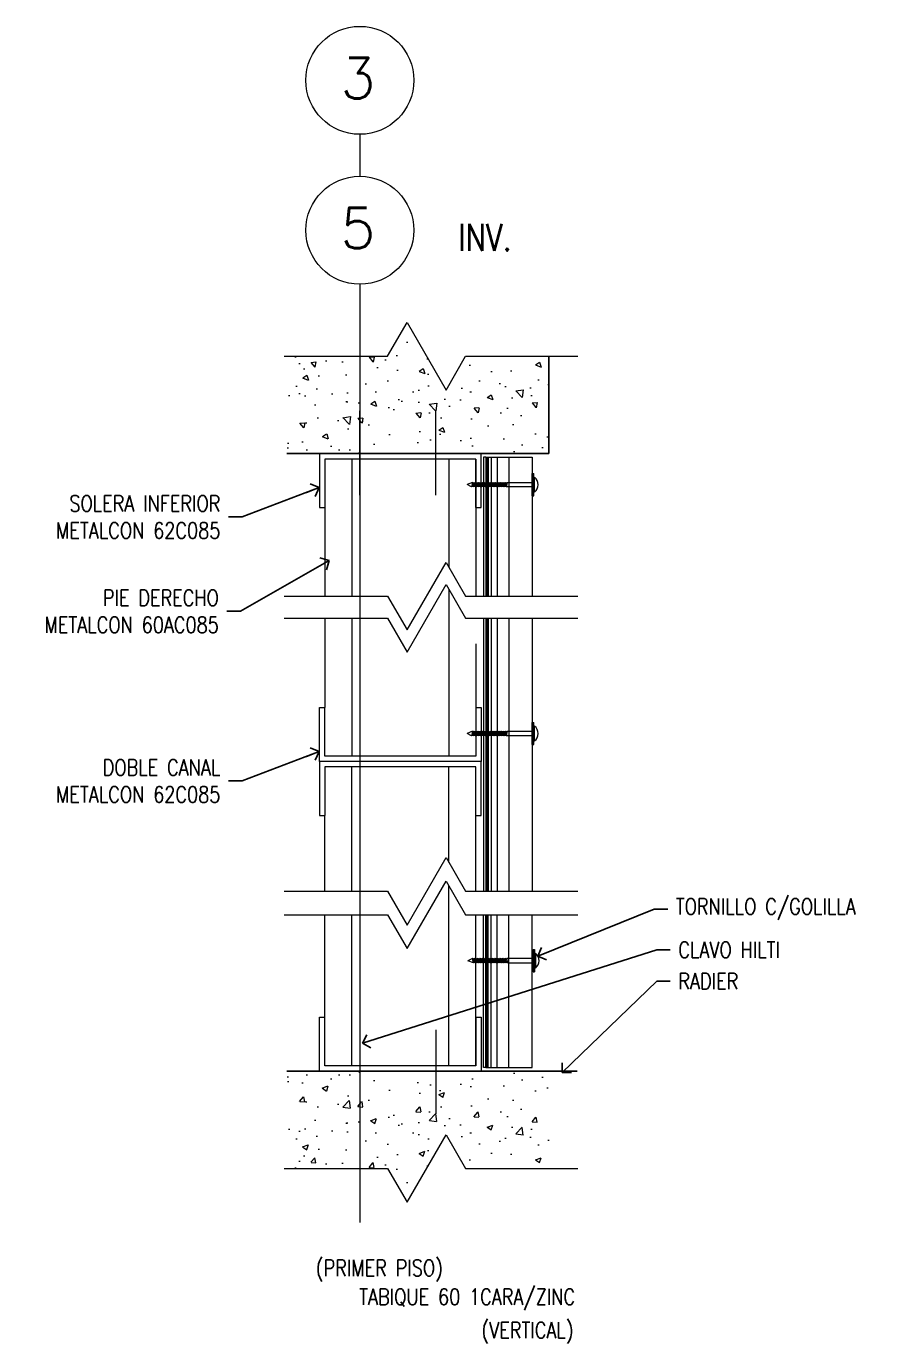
# Model space of a CAD drawing. Header units: metres. Extents: x -40 to 265, y 63 to 163.
# Drawn here: x -38.0641 to -37.7488, y 64.5975 to 65.0856 of the extents above; entities that cross this region are included whole.
import ezdxf

# ---------------------------------------------------------------- set-up
doc = ezdxf.new("R2010")
doc.units = ezdxf.units.M
doc.header["$LTSCALE"] = 5
doc.header["$MEASUREMENT"] = 0
doc.linetypes.add('CENTER', pattern=[2, 1.25, -0.25, 0.25, -0.25])
doc.layers.get('0').update_dxf_attribs({"color": 30})
for name, color, linetype, lineweight in [('A-ANNO-SYMB', 3, 'Continuous', 18), ('A-ANNO-TEXT', 3, 'Continuous', 18), ('A-DETL-MBND', 3, 'Continuous', 18), ('A-DETL-MCUT', 4, 'Continuous', 25), ('A-DETL-PATT', 8, 'Continuous', 18)]:
    doc.layers.add(name, color=color, linetype=linetype, lineweight=lineweight)
doc.styles.add('E-ROMANS', font='romans.shx', dxfattribs={"width": 0.8})
doc.dimstyles.new('E-0001_ARW_18', dxfattribs={"dimscale": 0.001, "dimtxt": 1.8, "dimasz": 1.8, "dimexe": 0.9, "dimexo": 0.6, "dimgap": 0.9, "dimtad": 0, "dimdec": 0, "dimlfac": 1000, "dimzin": 0, "dimdsep": 46, "dimtxsty": 'E-ROMANS', "dimblk": 'OPEN90', "dimcen": 0.9, "dimclrd": 256, "dimclre": 256, "dimclrt": 256, "dimadec": 0, "dimazin": 0, "dimtfac": 1, "dimtdec": 0, "dimtmove": 1, "dimatfit": 3, "dimldrblk": 'OPEN90', "dimfxl": 1, "dimtfill": 1, "dimtolj": 1, "dimtzin": 0, "dimarcsym": 0})

# ---------------------------------------------------------------- blocks, each defined once
blk = doc.blocks.new('_Open90')
at = {"color": 0, "linetype": 'ByBlock', "lineweight": -2}
for p, q in [((0, 0), (-1, 0)), ((-0.5, 0.5), (0, 0)), ((0, 0), (-0.5, -0.5))]:
    blk.add_line(p, q, dxfattribs=at)

msp = doc.modelspace()

# ---------------------------------------------------------------- hatches: boundary and pattern name
at = {"layer": 'A-DETL-PATT'}
h = msp.add_hatch(dxfattribs=at)
h.set_pattern_fill('AR-CONC', color=256, scale=0.003, style=0)
h.set_pattern_definition([(310, (0.6658728921306718, 130.6601043545222), (0.02151780547802261, 0.001882564049477853), [0.00225, -0.02475]), (4.999999999999998, (0.6658728921306718, 130.6601043545222), (-0.004162540008390001, -0.02256576401100036), [0.0018, -0.0198]), (259.5486, (0.6676660425306717, 130.6602612347222), (0.01735528145142065, -0.02068318626182861), [0.001912205699999997, -0.02103426335999995]), (313.8158, (0.6658728921306718, 130.6541043545222), (0.03201723145876934, 0.004965570429870543), [0.003375, -0.03712499999999999]), (263.3644, (0.6685409944806717, 130.6545181537322), (0.0280398811664611, -0.02922353612701325), [0.00286830864, -0.03155139]), (8.815800000000008, (0.6658728921306718, 130.6541043545222), (0.02803985835400882, -0.02922355802775974), [0.0027, -0.0297]), (339, (0.6688728921306718, 130.6556043545222), (0.01790721156355385, 0.01207856671996017), [0.002249999999999994, -0.02474999999999995]), (33.99999999999999, (0.6688728921306718, 130.6556043545222), (0.007299459957647452, -0.02175450135140559), [0.0018, -0.0198]), (288.5486, (0.6703651591206718, 130.6566109027023), (0.0252066788574447, -0.009675914901298573), [0.0019122057, -0.02103426336]), (322.5, (0.6658728921306718, 130.6601043545222), (0.0003647956595187201, -0.009986815614939346), [0, -0.01956, 0, -0.0201, 0, -0.019875]), (352.5, (0.6658728921306718, 130.6601043545222), (0.007892086123264459, -0.01183235135647081), [0, -0.01146, 0, -0.01911, 0, -0.007575]), (32.50000000000003, (0.6591828921306718, 130.6601043545222), (0.01601467308517227, 0.000676646152031394), [0, -0.0075, 0, -0.0234, 0, -0.03105]), (42.50000000000002, (0.6561828921306718, 130.6601043545222), (0.01749558508027159, -0.003003149469969529), [0, -0.009749999999999998, 0, -0.01554, 0, -0.02205])])
h.paths.add_polyline_path([(-37.87056994647764, 64.96331419861166), (-37.87056994647764, 64.92725417148945), (-37.88231941914474, 64.92725417148945, 0.0008222032097628449), (-37.88239467150171, 64.92731624508205), (-37.88244570300051, 64.92725417148945), (-37.96762023785878, 64.92725417148944), (-37.96762023785878, 64.96331419861166), (-37.93027314576223, 64.96331419861166), (-37.92305626739774, 64.9758141986148), (-37.90862251067058, 64.95081419861167), (-37.90140563230791, 64.9633141986116)])
h = msp.add_hatch(dxfattribs=at)
h.set_pattern_fill('AR-CONC', color=256, scale=0.003, style=0)
h.set_pattern_definition([(49.99999999999999, (0.6658728921306718, -1.0344013252286), (0.02151780547802261, -0.001882564049477853), [0.00225, -0.02475]), (355, (0.6658728921306718, -1.0344013252286), (-0.004162540008390001, 0.02256576401100036), [0.0018, -0.0198]), (100.4514, (0.6676660425306717, -1.0345582054286), (0.01735528145142065, 0.02068318626182861), [0.001912205699999998, -0.02103426335999997]), (46.18420000000002, (0.6658728921306718, -1.0284013252286), (0.03201723145876934, -0.004965570429870543), [0.003375, -0.03712499999999999]), (96.63559999999998, (0.6685409944806717, -1.0288151244386), (0.0280398811664611, 0.02922353612701325), [0.002868308639999996, -0.03155138999999993]), (351.1842, (0.6658728921306718, -1.0284013252286), (0.02803985835400882, 0.02922355802775974), [0.0027, -0.0297]), (21, (0.6688728921306718, -1.0299013252286), (0.01790721156355385, -0.01207856671996017), [0.00225, -0.02475]), (326.0000000000001, (0.6688728921306718, -1.0299013252286), (0.007299459957647452, 0.02175450135140559), [0.0018, -0.0198]), (71.4514, (0.6703651591206718, -1.0309078734086), (0.0252066788574447, 0.009675914901298573), [0.0019122057, -0.02103426336]), (37.50000000000001, (0.6658728921306718, -1.0344013252286), (0.0003647956595187201, 0.009986815614939346), [0, -0.01956, 0, -0.0201, 0, -0.019875]), (7.499999999999999, (0.6658728921306718, -1.0344013252286), (0.007892086123264459, 0.01183235135647081), [0, -0.01146, 0, -0.01911, 0, -0.007575]), (327.5, (0.6591828921306718, -1.0344013252286), (0.01601467308517227, -0.000676646152031394), [0, -0.0075, 0, -0.0234, 0, -0.03105]), (317.5, (0.6561828921306718, -1.0344013252286), (0.01749558508027159, 0.003003149469969529), [0, -0.00975, 0, -0.01554, 0, -0.02205])])
h.paths.add_polyline_path([(-37.87056994647764, 64.66238883068202), (-37.87056994647764, 64.69844885780422), (-37.88231941914474, 64.69844885780422, -0.0008222032097628449), (-37.88239467150171, 64.69838678421162), (-37.88244570300051, 64.69844885780422), (-37.96762023785878, 64.69844885780424), (-37.96762023785878, 64.66238883068202), (-37.93027314576223, 64.66238883068202), (-37.92305626739774, 64.64988883067888), (-37.90862251067058, 64.67488883068201), (-37.90140563230791, 64.66238883068208)])

# ---------------------------------------------------------------- linework, layer by layer
at = {"layer": 'A-ANNO-SYMB', "linetype": 'CENTER'}
for p, q in [((-37.9405699464774, 65.04555369992326), (-37.94056994647748, 65.03000632561792)), ((-37.94056994647764, 64.99000632561793), (-37.94056994647921, 64.64245428907337))]:
    msp.add_line(p, q, dxfattribs=at)
at = {"layer": 'A-ANNO-SYMB'}
for p, q in [((-37.92305626739592, 64.86195719387929), (-37.90862251067058, 64.88695719387927)), ((-37.90862251067058, 64.88695719387927), (-37.90140563230791, 64.87445719387934)), ((-37.92305626739592, 64.85373575408656), (-37.90862251067058, 64.87873575408653)), ((-37.90862251067058, 64.87873575408653), (-37.90140563230791, 64.8662357540866)), ((-37.96860532377514, 64.87445719387928), (-37.93027314576223, 64.87445719387928)), ((-37.93027314576223, 64.87445719387928), (-37.92305626739956, 64.86195719387929)), ((-37.90140563230791, 64.87445719387934), (-37.85988330544231, 64.87445719387928)), ((-37.96860532377514, 64.86623575408655), (-37.93027314576223, 64.86623575408655)), ((-37.93027314576223, 64.86623575408655), (-37.92305626739956, 64.85373575408656)), ((-37.90140563230791, 64.8662357540866), (-37.85988330544231, 64.86623575408655)), ((-37.92305626739592, 64.75261028941743), (-37.90862251067058, 64.77761028941741)), ((-37.90862251067058, 64.77761028941741), (-37.90140563230791, 64.76511028941748)), ((-37.92305626739592, 64.74389351667052), (-37.90862251067058, 64.7688935166705)), ((-37.90862251067058, 64.7688935166705), (-37.90140563230791, 64.75639351667057)), ((-37.96860532377514, 64.76511028941742), (-37.93027314576223, 64.76511028941742)), ((-37.93027314576223, 64.76511028941742), (-37.92305626739956, 64.75261028941743)), ((-37.90140563230791, 64.76511028941748), (-37.85988330544231, 64.76511028941742)), ((-37.96860532377514, 64.75639351667051), (-37.93027314576223, 64.75639351667051)), ((-37.93027314576223, 64.75639351667051), (-37.92305626739956, 64.74389351667052)), ((-37.90140563230791, 64.75639351667057), (-37.85988330544231, 64.75639351667051)), ((-37.87637171069311, 64.74350648454201), (-37.87582239507135, 64.74350648454201)), ((-37.92305626739592, 64.64988883068203), (-37.90862251067058, 64.67488883068201)), ((-37.90862251067058, 64.67488883068201), (-37.90140563230791, 64.66238883068208)), ((-37.96860532377514, 64.66238883068202), (-37.93027314576223, 64.66238883068202)), ((-37.93027314576223, 64.66238883068202), (-37.92305626739956, 64.64988883068203)), ((-37.90140563230791, 64.66238883068208), (-37.85988330544231, 64.66238883068202))]:
    msp.add_line(p, q, dxfattribs=at)
for centre in [(-37.94056994647764, 65.06555369992326), (-37.94056994647764, 65.01000632561792)]:
    msp.add_circle(centre, 0.02, dxfattribs=at)
at = {"layer": 'A-DETL-MBND'}
for p, q in [((-37.93027314576223, 64.96331419861166), (-37.92305626739956, 64.97581419861164)), ((-37.92305626739592, 64.97581419861164), (-37.90862251067058, 64.95081419861167)), ((-37.96860532377514, 64.96331419861166), (-37.93027314576223, 64.96331419861166)), ((-37.90862251067058, 64.95081419861167), (-37.90140563230791, 64.9633141986116)), ((-37.90140563230791, 64.9633141986116), (-37.85988330544231, 64.96331419861166)), ((-37.89556994647764, 64.92725417148945), (-37.95556994647767, 64.92725417148945)), ((-37.95556994647767, 64.92725417148945), (-37.95556994647764, 64.90725417148944)), ((-37.95356994647766, 64.92525417148944), (-37.95356994647766, 64.8744571938793)), ((-37.89756994647765, 64.92525417148944), (-37.95356994647766, 64.92525417148944)), ((-37.95356994647766, 64.92525417148944), (-37.95356994647763, 64.90725417148944)), ((-37.94356994647766, 64.92525417148944), (-37.94356994647767, 64.8744571938793)), ((-37.90756994647764, 64.92525417148944), (-37.90756994647764, 64.88513409921833)), ((-37.89756994647765, 64.92525417148944), (-37.89756994647766, 64.87445719387924)), ((-37.89756994647767, 64.90725417148944), (-37.89756994647765, 64.92525417148944)), ((-37.89556994647766, 64.90725417148944), (-37.89556994647764, 64.92725417148945)), ((-37.89471621000919, 64.92593569685708), (-37.89471621000919, 64.87445719387925)), ((-37.89391621000919, 64.92593569685707), (-37.89471621000919, 64.92593569685708)), ((-37.89391621000919, 64.92593569685708), (-37.89391621000921, 64.87445719387925)), ((-37.89391621000919, 64.92593569685707), (-37.87671621000919, 64.92593569685708)), ((-37.89353972859917, 64.92593569685708), (-37.89353972859917, 64.87445719387924)), ((-37.8929970325449, 64.92593569685708), (-37.8929970325449, 64.87445719387925)), ((-37.89191164043638, 64.92593569685708), (-37.89191164043638, 64.87445719387925)), ((-37.88974086935092, 64.92593569685708), (-37.88974086935092, 64.87445719387925)), ((-37.88539931404841, 64.92593569685708), (-37.88539931404841, 64.87445719387927)), ((-37.87671621000919, 64.92593569685708), (-37.87671621000919, 64.87445719387927)), ((-37.87669188059479, 64.91987016919147), (-37.87614256497303, 64.91987016919147)), ((-37.87669188059479, 64.91492632859664), (-37.88641433899476, 64.91492632859664)), ((-37.88602911723148, 64.91657427546161), (-37.87669188059479, 64.9165742754616)), ((-37.87614256497303, 64.9165742754616), (-37.87586790716315, 64.9165742754616)), ((-37.87614256497303, 64.91492632859664), (-37.87586790716315, 64.91492632859664)), ((-37.87669188059479, 64.91163043486677), (-37.87614256497303, 64.91163043486677)), ((-37.95556994647764, 64.90725417148944), (-37.95356994647763, 64.90725417148944)), ((-37.89756994647767, 64.90725417148944), (-37.89556994647766, 64.90725417148944)), ((-37.90756994647766, 64.87691265942561), (-37.90756994647764, 64.81515647871636)), ((-37.95356994647763, 64.86623575408655), (-37.95356994647763, 64.83315647871636)), ((-37.94356994647765, 64.86623575408655), (-37.94356994647767, 64.81515647871636)), ((-37.89471621000919, 64.86623575408657), (-37.8947162100092, 64.76511028941746)), ((-37.89391621000919, 64.86623575408657), (-37.89391621000922, 64.76511028941746)), ((-37.89353972859917, 64.86623575408659), (-37.89353972859917, 64.76511028941746)), ((-37.8929970325449, 64.86623575408657), (-37.8929970325449, 64.76511028941746)), ((-37.89191164043638, 64.86623575408657), (-37.89191164043638, 64.76511028941746)), ((-37.88974086935092, 64.86623575408657), (-37.88974086935093, 64.76511028941746)), ((-37.88539931404842, 64.86623575408657), (-37.8853993140484, 64.76511028941746)), ((-37.87671621000919, 64.86623575408657), (-37.87671621000919, 64.76511028941745)), ((-37.89756994647767, 64.85676712073077), (-37.89756994647768, 64.83315647871636)), ((-37.95556994647764, 64.83315647871636), (-37.95356994647763, 64.83315647871636)), ((-37.95556994647767, 64.81315647871635), (-37.95556994647764, 64.83315647871636)), ((-37.95356994647766, 64.81515647871636), (-37.95356994647763, 64.83315647871636)), ((-37.89756994647767, 64.83315647871636), (-37.89556994647766, 64.83315647871636)), ((-37.89756994647767, 64.83315647871636), (-37.89756994647765, 64.81515647871636)), ((-37.89556994647766, 64.83315647871636), (-37.89556994647764, 64.81315647871635)), ((-37.87669188059479, 64.82766798259709), (-37.87614256497303, 64.82766798259709)), ((-37.87669188059479, 64.82272414200226), (-37.88641433899476, 64.82272414200226)), ((-37.88602911723148, 64.82437208886724), (-37.87669188059479, 64.82437208886722)), ((-37.87614256497303, 64.82437208886722), (-37.87586790716315, 64.82437208886722)), ((-37.87614256497303, 64.82272414200226), (-37.87586790716315, 64.82272414200226)), ((-37.87669188059479, 64.81942824827239), (-37.87614256497303, 64.81942824827239)), ((-37.89556994647764, 64.81315647871635), (-37.95556994647767, 64.81315647871635)), ((-37.89556994647764, 64.81315647871635), (-37.95556994647767, 64.81315647871635)), ((-37.95556994647767, 64.81315647871635), (-37.95556994647764, 64.79315647871634)), ((-37.89756994647765, 64.81515647871636), (-37.95356994647766, 64.81515647871636)), ((-37.89556994647766, 64.79315647871634), (-37.89556994647764, 64.81315647871635)), ((-37.89756994647765, 64.81115647871634), (-37.95356994647766, 64.81115647871634)), ((-37.95356994647766, 64.81115647871634), (-37.95356994647763, 64.79315647871634)), ((-37.94356994647765, 64.76511028941742), (-37.94356994647767, 64.81115647871634)), ((-37.90756994647765, 64.77578719475648), (-37.90756994647764, 64.81115647871634)), ((-37.89756994647767, 64.79315647871634), (-37.89756994647765, 64.81115647871634)), ((-37.95556994647764, 64.79315647871634), (-37.95356994647763, 64.79315647871634)), ((-37.95356994647763, 64.76511028941742), (-37.95356994647763, 64.79315647871634)), ((-37.89756994647768, 64.76511028941748), (-37.89756994647768, 64.79315647871634)), ((-37.89756994647767, 64.79315647871634), (-37.89556994647766, 64.79315647871634)), ((-37.90756994647764, 64.70044885780423), (-37.90756994647764, 64.76707042200955)), ((-37.95356994647766, 64.70044885780423), (-37.95356994647766, 64.75639351667051)), ((-37.94356994647766, 64.70044885780423), (-37.94356994647767, 64.75639351667051)), ((-37.89756994647765, 64.70044885780423), (-37.89756994647766, 64.75639351667057)), ((-37.89471621000919, 64.6997673324366), (-37.89471621000919, 64.75639351667056)), ((-37.89391621000919, 64.6997673324366), (-37.89391621000921, 64.75639351667056)), ((-37.89353972859917, 64.6997673324366), (-37.89353972859917, 64.75639351667057)), ((-37.8929970325449, 64.6997673324366), (-37.8929970325449, 64.75639351667056)), ((-37.89191164043638, 64.6997673324366), (-37.89191164043638, 64.75639351667056)), ((-37.88974086935092, 64.6997673324366), (-37.88974086935092, 64.75639351667056)), ((-37.88539931404841, 64.6997673324366), (-37.88539931404841, 64.75639351667054)), ((-37.87671621000919, 64.6997673324366), (-37.87671621000919, 64.75639351667054)), ((-37.87637171069311, 64.74021059081214), (-37.88609416909308, 64.74021059081214)), ((-37.87582239507135, 64.74021059081214), (-37.87554773726148, 64.74021059081214)), ((-37.8857089473298, 64.73856264394716), (-37.87637171069311, 64.73856264394718)), ((-37.87637171069311, 64.7352667502173), (-37.87582239507135, 64.7352667502173)), ((-37.87582239507135, 64.73856264394718), (-37.87554773726148, 64.73856264394718)), ((-37.95556994647764, 64.71844885780423), (-37.95356994647763, 64.71844885780423)), ((-37.95556994647767, 64.69844885780422), (-37.95556994647764, 64.71844885780423)), ((-37.95356994647766, 64.70044885780423), (-37.95356994647763, 64.71844885780423)), ((-37.89756994647767, 64.71844885780423), (-37.89556994647766, 64.71844885780423)), ((-37.89756994647767, 64.71844885780423), (-37.89756994647765, 64.70044885780423)), ((-37.89556994647766, 64.71844885780423), (-37.89556994647764, 64.69844885780422)), ((-37.89756994647765, 64.70044885780423), (-37.95356994647766, 64.70044885780423)), ((-37.89556994647764, 64.69844885780422), (-37.95556994647767, 64.69844885780422)), ((-37.89391621000919, 64.69976733243661), (-37.89471621000919, 64.6997673324366)), ((-37.89391621000919, 64.69976733243661), (-37.87671621000919, 64.6997673324366))]:
    msp.add_line(p, q, dxfattribs=at)
at = {"layer": 'A-DETL-MBND', "linetype": 'CENTER'}
for p, q in [((-37.94060911432086, 64.91191519714806), (-37.94060911432086, 64.94306568767081)), ((-37.91246808454886, 64.91191519714806), (-37.91246808454886, 64.94306568767081)), ((-37.94060911432086, 64.71378783214561), (-37.94060911432086, 64.68263734162286)), ((-37.91246808454886, 64.71378783214561), (-37.91246808454886, 64.68263734162286))]:
    msp.add_line(p, q, dxfattribs=at)
at = {"layer": 'A-DETL-MBND'}
for points in [[(-37.87669188059479, 64.91163043486677), (-37.87669188059479, 64.91987016919146)], [(-37.87614256497304, 64.91163043486677), (-37.87614256497304, 64.91987016919146)], [(-37.89881105253891, 64.91657427546366), (-37.90086790716315, 64.9157561257031)], [(-37.89919627430219, 64.91492632859868), (-37.90086790716315, 64.9157561257031)], [(-37.89881105253891, 64.91657427546366), (-37.89919627430219, 64.91492632859868)], [(-37.89869530135922, 64.91535275956417), (-37.89919627430219, 64.91492632859868)], [(-37.89881105253891, 64.91657427546366), (-37.89850672074692, 64.91615949185112)], [(-37.89850672074692, 64.91615949185112), (-37.89869530135922, 64.91535275956417)], [(-37.89808663776795, 64.91535275956417), (-37.89858761071093, 64.91492632859868), (-37.89869530135922, 64.91535275956417)], [(-37.89820238895492, 64.91657427546366), (-37.89858761071093, 64.91492632859868)], [(-37.89820238895492, 64.91657427546366), (-37.89850672074692, 64.91615949185112)], [(-37.89820238895492, 64.91657427546366), (-37.89789805715565, 64.91615949185112)], [(-37.89789805715565, 64.91615949185112), (-37.89808663776795, 64.91535275956417)], [(-37.89747797418396, 64.91535275956417), (-37.89797894712694, 64.91492632859868), (-37.89808663776795, 64.91535275956417)], [(-37.89759372536366, 64.91657427546366), (-37.89797894712694, 64.91492632859868)], [(-37.89759372536366, 64.91657427546366), (-37.89789805715565, 64.91615949185112)], [(-37.89759372536366, 64.91657427546366), (-37.89728939357166, 64.91615949185112)], [(-37.89728939357166, 64.91615949185112), (-37.89747797418396, 64.91535275956417)], [(-37.89686931059997, 64.91535275956417), (-37.89737028354295, 64.91492632859868), (-37.89747797418396, 64.91535275956417)], [(-37.89698506177967, 64.91657427546366), (-37.89737028354295, 64.91492632859868)], [(-37.89698506177967, 64.91657427546366), (-37.89728939357166, 64.91615949185112)], [(-37.89698506177967, 64.91657427546366), (-37.89668072998767, 64.91615949185112)], [(-37.89668072998767, 64.91615949184907), (-37.89686931059997, 64.91535275956213)], [(-37.89626064701599, 64.91535275956213), (-37.89676161995168, 64.91492632859664), (-37.89686931059997, 64.91535275956213)], [(-37.89637639819568, 64.91657427546161), (-37.89676161995168, 64.91492632859664)], [(-37.89637639819568, 64.91657427546161), (-37.89668072998767, 64.91615949184907)], [(-37.89637639819568, 64.91657427546161), (-37.89607206640368, 64.91615949184907)], [(-37.89607206640368, 64.91615949184907), (-37.89626064701599, 64.91535275956213)], [(-37.89565198342472, 64.91535275956213), (-37.89615295636769, 64.91492632859664), (-37.89626064701599, 64.91535275956213)], [(-37.89576773461169, 64.91657427546161), (-37.89615295636769, 64.91492632859664)], [(-37.89576773461169, 64.91657427546161), (-37.89607206640368, 64.91615949184907)], [(-37.89576773461169, 64.91657427546161), (-37.89546340281969, 64.91615949184907)], [(-37.89546340281969, 64.91615949184907), (-37.89565198342472, 64.91535275956213)], [(-37.89504331984073, 64.91535275956213), (-37.89554429277643, 64.91492632859664), (-37.89565198342472, 64.91535275956213)], [(-37.89515907102042, 64.91657427546161), (-37.89554429277643, 64.91492632859664)], [(-37.89487440926325, 64.91618630077429), (-37.89515907102042, 64.91657427546161), (-37.89554429277643, 64.91492632859664)], [(-37.89515907102042, 64.91657427546161), (-37.89546340281969, 64.91615949184907)], [(-37.89515907102042, 64.91657427546161), (-37.89546340281969, 64.91615949184907)], [(-37.89515907102042, 64.91657427546161), (-37.89485473922843, 64.91615949184907)], [(-37.89485473922843, 64.91615949184907), (-37.89504331984073, 64.91535275956213)], [(-37.89487440926325, 64.91607534506275), (-37.89504331984073, 64.91535275956213)], [(-37.89487440926325, 64.91497843934613), (-37.89493562919244, 64.91492632859664), (-37.89504331984073, 64.91535275956213)], [(-37.89443465625674, 64.91535275956213), (-37.89493562919244, 64.91492632859664), (-37.89504331984073, 64.91535275956213)], [(-37.89455040743643, 64.91657427546161), (-37.89493562919244, 64.91492632859664)], [(-37.89493562919244, 64.91492632859664), (-37.89487440926325, 64.91518822240724)], [(-37.89455040743643, 64.91657427546161), (-37.89485473922843, 64.91615949184907)], [(-37.89455040743643, 64.91657427546161), (-37.89424607564444, 64.91615949184907)], [(-37.89424607564444, 64.91615949184907), (-37.89443465625674, 64.91535275956213)], [(-37.89382599267275, 64.91535275956213), (-37.89432696560845, 64.91492632859664), (-37.89443465625674, 64.91535275956213)], [(-37.89394174385244, 64.91657427546161), (-37.89432696560845, 64.91492632859664)], [(-37.89394174385244, 64.91657427546161), (-37.89424607564444, 64.91615949184907)], [(-37.89394174385244, 64.91657427546161), (-37.89363741206045, 64.91615949184907)], [(-37.89363741206045, 64.91615949184907), (-37.89382599267275, 64.91535275956213)], [(-37.89321732908149, 64.91535275956213), (-37.89371830202446, 64.91492632859664), (-37.89382599267275, 64.91535275956213)], [(-37.8931096384332, 64.91492632859664), (-37.89272441667719, 64.91657427546161), (-37.89302874846918, 64.91615949184907), (-37.89333308026846, 64.91657427546161), (-37.89371830202446, 64.91492632859664)], [(-37.89333308026846, 64.91657427546161), (-37.89363741206045, 64.91615949184907)], [(-37.89302874846918, 64.91615949184907), (-37.89321732908149, 64.91535275956213)], [(-37.8926086654975, 64.91535275956213), (-37.8931096384332, 64.91492632859664), (-37.89321732908149, 64.91535275956213)], [(-37.89272441667719, 64.91657427546161), (-37.8924200848852, 64.91615949184907)], [(-37.8924200848852, 64.91615949184907), (-37.8926086654975, 64.91535275956213)], [(-37.89200000191351, 64.91535275956213), (-37.89250097484921, 64.91492632859664), (-37.8926086654975, 64.91535275956213)], [(-37.8921157530932, 64.91657427546161), (-37.89250097484921, 64.91492632859664)], [(-37.8921157530932, 64.91657427546161), (-37.8924200848852, 64.91615949184907)], [(-37.8921157530932, 64.91657427546161), (-37.89181142130121, 64.91615949184907)], [(-37.89181142130121, 64.91615949184907), (-37.89200000191351, 64.91535275956213)], [(-37.89139133832952, 64.91535275956213), (-37.89189231126522, 64.91492632859664), (-37.89200000191351, 64.91535275956213)], [(-37.89150708950921, 64.91657427546161), (-37.89189231126522, 64.91492632859664)], [(-37.89150708950921, 64.91657427546161), (-37.89181142130121, 64.91615949184907)], [(-37.89150708950921, 64.91657427546161), (-37.89120275771722, 64.91615949184907)], [(-37.89120275771722, 64.91615949184907), (-37.89139133832952, 64.91535275956213)], [(-37.89078267473825, 64.91535275956213), (-37.89128364768123, 64.91492632859664), (-37.89139133832952, 64.91535275956213)], [(-37.89089842592522, 64.91657427546161), (-37.89128364768123, 64.91492632859664)], [(-37.89089842592522, 64.91657427546161), (-37.89120275771722, 64.91615949184907)], [(-37.89089842592522, 64.91657427546161), (-37.89059409413323, 64.91615949184907)], [(-37.89059409413323, 64.91615949184907), (-37.89078267473825, 64.91535275956213)], [(-37.89017401115427, 64.91535275956213), (-37.89067498408996, 64.91492632859664), (-37.89078267473825, 64.91535275956213)], [(-37.89028976233396, 64.91657427546161), (-37.89067498408996, 64.91492632859664)], [(-37.89028976233396, 64.91657427546161), (-37.89059409413323, 64.91615949184907)], [(-37.89028976233396, 64.91657427546161), (-37.88998543054196, 64.91615949184907)], [(-37.88998543054196, 64.91615949184907), (-37.89017401115427, 64.91535275956213)], [(-37.88956534757028, 64.91535275956213), (-37.89006632050597, 64.91492632859664), (-37.89017401115427, 64.91535275956213)], [(-37.88968109874997, 64.91657427546161), (-37.89006632050597, 64.91492632859664)], [(-37.88968109874997, 64.91657427546161), (-37.88998543054196, 64.91615949184907)], [(-37.88968109874997, 64.91657427546161), (-37.88937676695797, 64.91615949184907)], [(-37.88937676695797, 64.91615949184907), (-37.88956534757028, 64.91535275956213)], [(-37.88895668398629, 64.91535275956213), (-37.88945765692198, 64.91492632859664), (-37.88956534757028, 64.91535275956213)], [(-37.88907243516598, 64.91657427546161), (-37.88945765692198, 64.91492632859664)], [(-37.88907243516598, 64.91657427546161), (-37.88937676695797, 64.91615949184907)], [(-37.88907243516598, 64.91657427546161), (-37.88876810337398, 64.91615949184907)], [(-37.88876810337398, 64.91615949184907), (-37.88895668398629, 64.91535275956213)], [(-37.88834802039502, 64.91535275956213), (-37.88884899333799, 64.91492632859664), (-37.88895668398629, 64.91535275956213)], [(-37.88846377158199, 64.91657427546161), (-37.88884899333799, 64.91492632859664)], [(-37.88846377158199, 64.91657427546161), (-37.88876810337398, 64.91615949184907)], [(-37.88846377158199, 64.91657427546161), (-37.88815943978272, 64.91615949184907)], [(-37.88815943978272, 64.91615949184907), (-37.88834802039502, 64.91535275956213)], [(-37.88773935681103, 64.91535275956213), (-37.88824032974673, 64.91492632859664), (-37.88834802039502, 64.91535275956213)], [(-37.88785510799072, 64.91657427546161), (-37.88824032974673, 64.91492632859664)], [(-37.88785510799072, 64.91657427546161), (-37.88815943978272, 64.91615949184907)], [(-37.88785510799072, 64.91657427546161), (-37.88755077619873, 64.91615949184907)], [(-37.88755077619873, 64.91615949184907), (-37.88773935681103, 64.91535275956213)], [(-37.88713069322704, 64.91535275956213), (-37.88763166616274, 64.91492632859664), (-37.88773935681103, 64.91535275956213)], [(-37.88724644440673, 64.91657427546161), (-37.88763166616274, 64.91492632859664)], [(-37.88724644440673, 64.91657427546161), (-37.88755077619873, 64.91615949184907)], [(-37.88724644440673, 64.91657427546161), (-37.88694211261474, 64.91615949184907)], [(-37.88694211261474, 64.91615949184907), (-37.88713069322704, 64.91535275956213)], [(-37.88652202964305, 64.91535275956213), (-37.88702300257875, 64.91492632859664), (-37.88713069322704, 64.91535275956213)], [(-37.88641433899476, 64.91492632859664), (-37.88652202964305, 64.91535275956213), (-37.88633344903075, 64.91615949184907), (-37.88663778082275, 64.91657427546161), (-37.88702300257875, 64.91492632859664)], [(-37.88663778082275, 64.91657427546161), (-37.88694211261474, 64.91615949184907)], [(-37.88602911723148, 64.91657427546161), (-37.88641433899476, 64.91492632859664)], [(-37.88602911723148, 64.91657427546161), (-37.88633344903075, 64.91615949184907)], [(-37.87586790716315, 64.9130037239215), (-37.87586790716315, 64.91849688013735)], [(-37.87669188059479, 64.81942824827239), (-37.87669188059479, 64.82766798259708)], [(-37.87614256497304, 64.81942824827239), (-37.87614256497304, 64.82766798259708)], [(-37.89881105253891, 64.82437208886928), (-37.90086790716315, 64.82355393910872)], [(-37.89919627430219, 64.8227241420043), (-37.90086790716315, 64.82355393910872)], [(-37.89881105253891, 64.82437208886928), (-37.89919627430219, 64.8227241420043)], [(-37.89869530135922, 64.8231505729698), (-37.89919627430219, 64.8227241420043)], [(-37.89881105253891, 64.82437208886928), (-37.89850672074692, 64.82395730525674)], [(-37.89850672074692, 64.82395730525674), (-37.89869530135922, 64.8231505729698)], [(-37.89808663776795, 64.8231505729698), (-37.89858761071093, 64.8227241420043), (-37.89869530135922, 64.8231505729698)], [(-37.89820238895492, 64.82437208886928), (-37.89858761071093, 64.8227241420043)], [(-37.89820238895492, 64.82437208886928), (-37.89850672074692, 64.82395730525674)], [(-37.89820238895492, 64.82437208886928), (-37.89789805715565, 64.82395730525674)], [(-37.89789805715565, 64.82395730525674), (-37.89808663776795, 64.8231505729698)], [(-37.89747797418396, 64.8231505729698), (-37.89797894712694, 64.8227241420043), (-37.89808663776795, 64.8231505729698)], [(-37.89759372536366, 64.82437208886928), (-37.89797894712694, 64.8227241420043)], [(-37.89759372536366, 64.82437208886928), (-37.89789805715565, 64.82395730525674)], [(-37.89759372536366, 64.82437208886928), (-37.89728939357166, 64.82395730525674)], [(-37.89728939357166, 64.82395730525674), (-37.89747797418396, 64.8231505729698)], [(-37.89686931059997, 64.8231505729698), (-37.89737028354295, 64.8227241420043), (-37.89747797418396, 64.8231505729698)], [(-37.89698506177967, 64.82437208886928), (-37.89737028354295, 64.8227241420043)], [(-37.89698506177967, 64.82437208886928), (-37.89728939357166, 64.82395730525674)], [(-37.89698506177967, 64.82437208886928), (-37.89668072998767, 64.82395730525674)], [(-37.89668072998767, 64.8239573052547), (-37.89686931059997, 64.82315057296775)], [(-37.89626064701599, 64.82315057296775), (-37.89676161995168, 64.82272414200226), (-37.89686931059997, 64.82315057296775)], [(-37.89637639819568, 64.82437208886724), (-37.89676161995168, 64.82272414200226)], [(-37.89637639819568, 64.82437208886724), (-37.89668072998767, 64.8239573052547)], [(-37.89637639819568, 64.82437208886724), (-37.89607206640368, 64.8239573052547)], [(-37.89607206640368, 64.8239573052547), (-37.89626064701599, 64.82315057296775)], [(-37.89565198342472, 64.82315057296775), (-37.89615295636769, 64.82272414200226), (-37.89626064701599, 64.82315057296775)], [(-37.89576773461169, 64.82437208886724), (-37.89615295636769, 64.82272414200226)], [(-37.89576773461169, 64.82437208886724), (-37.89607206640368, 64.8239573052547)], [(-37.89576773461169, 64.82437208886724), (-37.89546340281969, 64.8239573052547)], [(-37.89546340281969, 64.8239573052547), (-37.89565198342472, 64.82315057296775)], [(-37.89504331984073, 64.82315057296775), (-37.89554429277643, 64.82272414200226), (-37.89565198342472, 64.82315057296775)], [(-37.89515907102042, 64.82437208886724), (-37.89554429277643, 64.82272414200226)], [(-37.89487440926325, 64.82398411417991), (-37.89515907102042, 64.82437208886724), (-37.89554429277643, 64.82272414200226)], [(-37.89515907102042, 64.82437208886724), (-37.89546340281969, 64.8239573052547)], [(-37.89515907102042, 64.82437208886724), (-37.89546340281969, 64.8239573052547)], [(-37.89515907102042, 64.82437208886724), (-37.89485473922843, 64.8239573052547)], [(-37.89485473922843, 64.8239573052547), (-37.89504331984073, 64.82315057296775)], [(-37.89487440926325, 64.82387315846837), (-37.89504331984073, 64.82315057296775)], [(-37.89487440926325, 64.82277625275175), (-37.89493562919244, 64.82272414200226), (-37.89504331984073, 64.82315057296775)], [(-37.89443465625674, 64.82315057296775), (-37.89493562919244, 64.82272414200226), (-37.89504331984073, 64.82315057296775)], [(-37.89455040743643, 64.82437208886724), (-37.89493562919244, 64.82272414200226)], [(-37.89493562919244, 64.82272414200226), (-37.89487440926325, 64.82298603581286)], [(-37.89455040743643, 64.82437208886724), (-37.89485473922843, 64.8239573052547)], [(-37.89455040743643, 64.82437208886724), (-37.89424607564444, 64.8239573052547)], [(-37.89424607564444, 64.8239573052547), (-37.89443465625674, 64.82315057296775)], [(-37.89382599267275, 64.82315057296775), (-37.89432696560845, 64.82272414200226), (-37.89443465625674, 64.82315057296775)], [(-37.89394174385244, 64.82437208886724), (-37.89432696560845, 64.82272414200226)], [(-37.89394174385244, 64.82437208886724), (-37.89424607564444, 64.8239573052547)], [(-37.89394174385244, 64.82437208886724), (-37.89363741206045, 64.8239573052547)], [(-37.89363741206045, 64.8239573052547), (-37.89382599267275, 64.82315057296775)], [(-37.89321732908149, 64.82315057296775), (-37.89371830202446, 64.82272414200226), (-37.89382599267275, 64.82315057296775)], [(-37.8931096384332, 64.82272414200226), (-37.89272441667719, 64.82437208886724), (-37.89302874846918, 64.8239573052547), (-37.89333308026846, 64.82437208886724), (-37.89371830202446, 64.82272414200226)], [(-37.89333308026846, 64.82437208886724), (-37.89363741206045, 64.8239573052547)], [(-37.89302874846918, 64.8239573052547), (-37.89321732908149, 64.82315057296775)], [(-37.8926086654975, 64.82315057296775), (-37.8931096384332, 64.82272414200226), (-37.89321732908149, 64.82315057296775)], [(-37.89272441667719, 64.82437208886724), (-37.8924200848852, 64.8239573052547)], [(-37.8924200848852, 64.8239573052547), (-37.8926086654975, 64.82315057296775)], [(-37.89200000191351, 64.82315057296775), (-37.89250097484921, 64.82272414200226), (-37.8926086654975, 64.82315057296775)], [(-37.8921157530932, 64.82437208886724), (-37.89250097484921, 64.82272414200226)], [(-37.8921157530932, 64.82437208886724), (-37.8924200848852, 64.8239573052547)], [(-37.8921157530932, 64.82437208886724), (-37.89181142130121, 64.8239573052547)], [(-37.89181142130121, 64.8239573052547), (-37.89200000191351, 64.82315057296775)], [(-37.89139133832952, 64.82315057296775), (-37.89189231126522, 64.82272414200226), (-37.89200000191351, 64.82315057296775)], [(-37.89150708950921, 64.82437208886724), (-37.89189231126522, 64.82272414200226)], [(-37.89150708950921, 64.82437208886724), (-37.89181142130121, 64.8239573052547)], [(-37.89150708950921, 64.82437208886724), (-37.89120275771722, 64.8239573052547)], [(-37.89120275771722, 64.8239573052547), (-37.89139133832952, 64.82315057296775)], [(-37.89078267473825, 64.82315057296775), (-37.89128364768123, 64.82272414200226), (-37.89139133832952, 64.82315057296775)], [(-37.89089842592522, 64.82437208886724), (-37.89128364768123, 64.82272414200226)], [(-37.89089842592522, 64.82437208886724), (-37.89120275771722, 64.8239573052547)], [(-37.89089842592522, 64.82437208886724), (-37.89059409413323, 64.8239573052547)], [(-37.89059409413323, 64.8239573052547), (-37.89078267473825, 64.82315057296775)], [(-37.89017401115427, 64.82315057296775), (-37.89067498408996, 64.82272414200226), (-37.89078267473825, 64.82315057296775)], [(-37.89028976233396, 64.82437208886724), (-37.89067498408996, 64.82272414200226)], [(-37.89028976233396, 64.82437208886724), (-37.89059409413323, 64.8239573052547)], [(-37.89028976233396, 64.82437208886724), (-37.88998543054196, 64.8239573052547)], [(-37.88998543054196, 64.8239573052547), (-37.89017401115427, 64.82315057296775)], [(-37.88956534757028, 64.82315057296775), (-37.89006632050597, 64.82272414200226), (-37.89017401115427, 64.82315057296775)], [(-37.88968109874997, 64.82437208886724), (-37.89006632050597, 64.82272414200226)], [(-37.88968109874997, 64.82437208886724), (-37.88998543054196, 64.8239573052547)], [(-37.88968109874997, 64.82437208886724), (-37.88937676695797, 64.8239573052547)], [(-37.88937676695797, 64.8239573052547), (-37.88956534757028, 64.82315057296775)], [(-37.88895668398629, 64.82315057296775), (-37.88945765692198, 64.82272414200226), (-37.88956534757028, 64.82315057296775)], [(-37.88907243516598, 64.82437208886724), (-37.88945765692198, 64.82272414200226)], [(-37.88907243516598, 64.82437208886724), (-37.88937676695797, 64.8239573052547)], [(-37.88907243516598, 64.82437208886724), (-37.88876810337398, 64.8239573052547)], [(-37.88876810337398, 64.8239573052547), (-37.88895668398629, 64.82315057296775)], [(-37.88834802039502, 64.82315057296775), (-37.88884899333799, 64.82272414200226), (-37.88895668398629, 64.82315057296775)], [(-37.88846377158199, 64.82437208886724), (-37.88884899333799, 64.82272414200226)], [(-37.88846377158199, 64.82437208886724), (-37.88876810337398, 64.8239573052547)], [(-37.88846377158199, 64.82437208886724), (-37.88815943978272, 64.8239573052547)], [(-37.88815943978272, 64.8239573052547), (-37.88834802039502, 64.82315057296775)], [(-37.88773935681103, 64.82315057296775), (-37.88824032974673, 64.82272414200226), (-37.88834802039502, 64.82315057296775)], [(-37.88785510799072, 64.82437208886724), (-37.88824032974673, 64.82272414200226)], [(-37.88785510799072, 64.82437208886724), (-37.88815943978272, 64.8239573052547)], [(-37.88785510799072, 64.82437208886724), (-37.88755077619873, 64.8239573052547)], [(-37.88755077619873, 64.8239573052547), (-37.88773935681103, 64.82315057296775)], [(-37.88713069322704, 64.82315057296775), (-37.88763166616274, 64.82272414200226), (-37.88773935681103, 64.82315057296775)], [(-37.88724644440673, 64.82437208886724), (-37.88763166616274, 64.82272414200226)], [(-37.88724644440673, 64.82437208886724), (-37.88755077619873, 64.8239573052547)], [(-37.88724644440673, 64.82437208886724), (-37.88694211261474, 64.8239573052547)], [(-37.88694211261474, 64.8239573052547), (-37.88713069322704, 64.82315057296775)], [(-37.88652202964305, 64.82315057296775), (-37.88702300257875, 64.82272414200226), (-37.88713069322704, 64.82315057296775)], [(-37.88641433899476, 64.82272414200226), (-37.88652202964305, 64.82315057296775), (-37.88633344903075, 64.8239573052547), (-37.88663778082275, 64.82437208886724), (-37.88702300257875, 64.82272414200226)], [(-37.88663778082275, 64.82437208886724), (-37.88694211261474, 64.8239573052547)], [(-37.88602911723148, 64.82437208886724), (-37.88641433899476, 64.82272414200226)], [(-37.88602911723148, 64.82437208886724), (-37.88633344903075, 64.8239573052547)], [(-37.87586790716315, 64.82080153732713), (-37.87586790716315, 64.82629469354298)], [(-37.89887610440051, 64.7402105908101), (-37.90054773726148, 64.73938079370568)], [(-37.89849088263723, 64.73856264394512), (-37.90054773726148, 64.73938079370568)], [(-37.89837513145754, 64.7397841598446), (-37.89887610440051, 64.7402105908101)], [(-37.89849088263723, 64.73856264394512), (-37.89887610440051, 64.7402105908101)], [(-37.89776646786628, 64.7397841598446), (-37.89826744080925, 64.7402105908101), (-37.89837513145754, 64.7397841598446)], [(-37.89818655084524, 64.73897742755766), (-37.89837513145754, 64.7397841598446)], [(-37.89788221905324, 64.73856264394512), (-37.89826744080925, 64.7402105908101)], [(-37.89715780428229, 64.7397841598446), (-37.89765877722526, 64.7402105908101), (-37.89776646786628, 64.7397841598446)], [(-37.89757788725397, 64.73897742755766), (-37.89776646786628, 64.7397841598446)], [(-37.89727355546198, 64.73856264394512), (-37.89765877722526, 64.7402105908101)], [(-37.8965491406983, 64.7397841598446), (-37.89705011364127, 64.7402105908101), (-37.89715780428229, 64.7397841598446)], [(-37.89696922366998, 64.73897742755766), (-37.89715780428229, 64.7397841598446)], [(-37.89666489187799, 64.73856264394512), (-37.89705011364127, 64.7402105908101)], [(-37.89594047711431, 64.73978415984665), (-37.89644145005001, 64.74021059081214), (-37.8965491406983, 64.73978415984665)], [(-37.89636056008599, 64.7389774275597), (-37.8965491406983, 64.73978415984665)], [(-37.896056228294, 64.73856264394716), (-37.89644145005001, 64.74021059081214)], [(-37.89533181352304, 64.73978415984665), (-37.89583278646602, 64.74021059081214), (-37.89594047711431, 64.73978415984665)], [(-37.89575189650201, 64.7389774275597), (-37.89594047711431, 64.73978415984665)], [(-37.89544756471001, 64.73856264394716), (-37.89583278646602, 64.74021059081214)], [(-37.89472314993905, 64.73978415984665), (-37.89522412287475, 64.74021059081214), (-37.89533181352304, 64.73978415984665)], [(-37.89514323291802, 64.7389774275597), (-37.89533181352304, 64.73978415984665)], [(-37.89483890111875, 64.73856264394716), (-37.89522412287475, 64.74021059081214)], [(-37.89455423936157, 64.73895061863449), (-37.89483890111875, 64.73856264394716), (-37.89522412287475, 64.74021059081214)], [(-37.89455423936157, 64.74015848006265), (-37.89461545929076, 64.74021059081214), (-37.89472314993905, 64.73978415984665)], [(-37.89411448635506, 64.73978415984665), (-37.89461545929076, 64.74021059081214), (-37.89472314993905, 64.73978415984665)], [(-37.89453456932675, 64.7389774275597), (-37.89472314993905, 64.73978415984665)], [(-37.89455423936157, 64.73906157434602), (-37.89472314993905, 64.73978415984665)], [(-37.89461545929076, 64.74021059081214), (-37.89455423936157, 64.73994869700154)], [(-37.89423023753476, 64.73856264394716), (-37.89461545929076, 64.74021059081214)], [(-37.89350582277108, 64.73978415984665), (-37.89400679570677, 64.74021059081214), (-37.89411448635506, 64.73978415984665)], [(-37.89392590574276, 64.7389774275597), (-37.89411448635506, 64.73978415984665)], [(-37.89362157395077, 64.73856264394716), (-37.89400679570677, 64.74021059081214)], [(-37.89289715917981, 64.73978415984665), (-37.89339813212278, 64.74021059081214), (-37.89350582277108, 64.73978415984665)], [(-37.89331724215877, 64.7389774275597), (-37.89350582277108, 64.73978415984665)], [(-37.89278946853152, 64.74021059081214), (-37.89240424677551, 64.73856264394716), (-37.89270857856751, 64.7389774275597), (-37.89301291036678, 64.73856264394716), (-37.89339813212278, 64.74021059081214)], [(-37.89228849559582, 64.73978415984665), (-37.89278946853152, 64.74021059081214), (-37.89289715917981, 64.73978415984665)], [(-37.89270857856751, 64.7389774275597), (-37.89289715917981, 64.73978415984665)], [(-37.89167983201183, 64.73978415984665), (-37.89218080494753, 64.74021059081214), (-37.89228849559582, 64.73978415984665)], [(-37.89209991498352, 64.7389774275597), (-37.89228849559582, 64.73978415984665)], [(-37.89179558319152, 64.73856264394716), (-37.89218080494753, 64.74021059081214)], [(-37.89107116842784, 64.73978415984665), (-37.89157214136354, 64.74021059081214), (-37.89167983201183, 64.73978415984665)], [(-37.89149125139953, 64.7389774275597), (-37.89167983201183, 64.73978415984665)], [(-37.89118691960753, 64.73856264394716), (-37.89157214136354, 64.74021059081214)], [(-37.89046250483658, 64.73978415984665), (-37.89096347777955, 64.74021059081214), (-37.89107116842784, 64.73978415984665)], [(-37.89088258781554, 64.7389774275597), (-37.89107116842784, 64.73978415984665)], [(-37.89057825602355, 64.73856264394716), (-37.89096347777955, 64.74021059081214)], [(-37.88985384125259, 64.73978415984665), (-37.89035481418829, 64.74021059081214), (-37.89046250483658, 64.73978415984665)], [(-37.89027392423155, 64.7389774275597), (-37.89046250483658, 64.73978415984665)], [(-37.88996959243228, 64.73856264394716), (-37.89035481418829, 64.74021059081214)], [(-37.8892451776686, 64.73978415984665), (-37.8897461506043, 64.74021059081214), (-37.88985384125259, 64.73978415984665)], [(-37.88966526064029, 64.7389774275597), (-37.88985384125259, 64.73978415984665)], [(-37.88936092884829, 64.73856264394716), (-37.8897461506043, 64.74021059081214)], [(-37.88863651408461, 64.73978415984665), (-37.88913748702031, 64.74021059081214), (-37.8892451776686, 64.73978415984665)], [(-37.8890565970563, 64.7389774275597), (-37.8892451776686, 64.73978415984665)], [(-37.8887522652643, 64.73856264394716), (-37.88913748702031, 64.74021059081214)], [(-37.88802785049334, 64.73978415984665), (-37.88852882343632, 64.74021059081214), (-37.88863651408461, 64.73978415984665)], [(-37.88844793347231, 64.7389774275597), (-37.88863651408461, 64.73978415984665)], [(-37.88814360168031, 64.73856264394716), (-37.88852882343632, 64.74021059081214)], [(-37.88741918690936, 64.73978415984665), (-37.88792015984505, 64.74021059081214), (-37.88802785049334, 64.73978415984665)], [(-37.88783926988104, 64.7389774275597), (-37.88802785049334, 64.73978415984665)], [(-37.88753493808905, 64.73856264394716), (-37.88792015984505, 64.74021059081214)], [(-37.88681052332537, 64.73978415984665), (-37.88731149626106, 64.74021059081214), (-37.88741918690936, 64.73978415984665)], [(-37.88723060629705, 64.7389774275597), (-37.88741918690936, 64.73978415984665)], [(-37.88692627450506, 64.73856264394716), (-37.88731149626106, 64.74021059081214)], [(-37.88620185974138, 64.73978415984665), (-37.88670283267707, 64.74021059081214), (-37.88681052332537, 64.73978415984665)], [(-37.88662194271306, 64.7389774275597), (-37.88681052332537, 64.73978415984665)], [(-37.88609416909308, 64.74021059081214), (-37.88620185974138, 64.73978415984665), (-37.88601327912907, 64.7389774275597), (-37.88631761092107, 64.73856264394716), (-37.88670283267707, 64.74021059081214)], [(-37.8857089473298, 64.73856264394716), (-37.88609416909308, 64.74021059081214)], [(-37.87637171069311, 64.74350648454201), (-37.87637171069311, 64.73526675021732)], [(-37.87582239507136, 64.74350648454201), (-37.87582239507136, 64.73526675021732)], [(-37.87554773726148, 64.74213319548727), (-37.87554773726148, 64.73664003927142)], [(-37.89849088263723, 64.73856264394512), (-37.89818655084524, 64.73897742755766)], [(-37.89788221905324, 64.73856264394512), (-37.89818655084524, 64.73897742755766)], [(-37.89788221905324, 64.73856264394512), (-37.89757788725397, 64.73897742755766)], [(-37.89727355546198, 64.73856264394512), (-37.89757788725397, 64.73897742755766)], [(-37.89727355546198, 64.73856264394512), (-37.89696922366998, 64.73897742755766)], [(-37.89666489187799, 64.73856264394512), (-37.89696922366998, 64.73897742755766)], [(-37.89666489187799, 64.73856264394512), (-37.89636056008599, 64.73897742755766)], [(-37.896056228294, 64.73856264394716), (-37.89636056008599, 64.7389774275597)], [(-37.896056228294, 64.73856264394716), (-37.89575189650201, 64.7389774275597)], [(-37.89544756471001, 64.73856264394716), (-37.89575189650201, 64.7389774275597)], [(-37.89544756471001, 64.73856264394716), (-37.89514323291802, 64.7389774275597)], [(-37.89483890111875, 64.73856264394716), (-37.89514323291802, 64.7389774275597)], [(-37.89483890111875, 64.73856264394716), (-37.89514323291802, 64.7389774275597)], [(-37.89483890111875, 64.73856264394716), (-37.89453456932675, 64.7389774275597)], [(-37.89423023753476, 64.73856264394716), (-37.89453456932675, 64.7389774275597)], [(-37.89423023753476, 64.73856264394716), (-37.89392590574276, 64.7389774275597)], [(-37.89362157395077, 64.73856264394716), (-37.89392590574276, 64.7389774275597)], [(-37.89362157395077, 64.73856264394716), (-37.89331724215877, 64.7389774275597)], [(-37.89301291036678, 64.73856264394716), (-37.89331724215877, 64.7389774275597)], [(-37.89240424677551, 64.73856264394716), (-37.89209991498352, 64.7389774275597)], [(-37.89179558319152, 64.73856264394716), (-37.89209991498352, 64.7389774275597)], [(-37.89179558319152, 64.73856264394716), (-37.89149125139953, 64.7389774275597)], [(-37.89118691960753, 64.73856264394716), (-37.89149125139953, 64.7389774275597)], [(-37.89118691960753, 64.73856264394716), (-37.89088258781554, 64.7389774275597)], [(-37.89057825602355, 64.73856264394716), (-37.89088258781554, 64.7389774275597)], [(-37.89057825602355, 64.73856264394716), (-37.89027392423155, 64.7389774275597)], [(-37.88996959243228, 64.73856264394716), (-37.89027392423155, 64.7389774275597)], [(-37.88996959243228, 64.73856264394716), (-37.88966526064029, 64.7389774275597)], [(-37.88936092884829, 64.73856264394716), (-37.88966526064029, 64.7389774275597)], [(-37.88936092884829, 64.73856264394716), (-37.8890565970563, 64.7389774275597)], [(-37.8887522652643, 64.73856264394716), (-37.8890565970563, 64.7389774275597)], [(-37.8887522652643, 64.73856264394716), (-37.88844793347231, 64.7389774275597)], [(-37.88814360168031, 64.73856264394716), (-37.88844793347231, 64.7389774275597)], [(-37.88814360168031, 64.73856264394716), (-37.88783926988104, 64.7389774275597)], [(-37.88753493808905, 64.73856264394716), (-37.88783926988104, 64.7389774275597)], [(-37.88753493808905, 64.73856264394716), (-37.88723060629705, 64.7389774275597)], [(-37.88692627450506, 64.73856264394716), (-37.88723060629705, 64.7389774275597)], [(-37.88692627450506, 64.73856264394716), (-37.88662194271306, 64.7389774275597)], [(-37.88631761092107, 64.73856264394716), (-37.88662194271306, 64.7389774275597)], [(-37.8857089473298, 64.73856264394716), (-37.88601327912907, 64.7389774275597)]]:
    msp.add_lwpolyline(points, dxfattribs=at)
for centre, start, end in [((-37.87792784074425, 64.91575030202942), 306.8698976416754, 53.13010235207141), ((-37.87792784074425, 64.82354811543505), 306.8698976416754, 53.13010235207141), ((-37.87760767084257, 64.73938661737935), 306.8698976479286, 53.13010235832464)]:
    msp.add_arc(centre, 0.003433222634991948, start, end, dxfattribs=at)
at = {"layer": 'A-DETL-MCUT'}
for p, q in [((-37.87056994647764, 64.92725417148945), (-37.87056994647764, 64.96316429488236)), ((-37.96762023785878, 64.92725417148945), (-37.87056994647764, 64.92725417148945)), ((-37.96762023785878, 64.69844885780422), (-37.8600420132603, 64.69844885780422))]:
    msp.add_line(p, q, dxfattribs=at)

# ---------------------------------------------------------------- texts
at = {"layer": 'A-ANNO-TEXT', "style": 'E-ROMANS'}
for s, p in [('3', (-37.94768923385965, 65.05887555561283)), ('5', (-37.94768923385965, 65.0033281813075))]:
    msp.add_text(s, height=0.015, dxfattribs=at).set_placement(p)
for s, insert, char_height, attachment_point in [('INV.', (-37.88428432667312, 65.00739163682935), 0.01, 6), ('SOLERA INFERIOR\\PMETALCON 62C085', (-37.99221455371897, 64.90377405588923), 0.006, 6), ('PIE DERECHO\\PMETALCON 60AC085', (-37.99278792891536, 64.8688240260521), 0.006, 6), ('DOBLE CANAL\\PMETALCON 62C085', (-37.99221455371897, 64.80598208980552), 0.006, 6), ('TORNILLO C/GOLILLA', (-37.82350954989527, 64.75848617406236), 0.006, 4), ('CLAVO HILTI', (-37.82258558951526, 64.74340932061926), 0.006, 4), ('RADIER', (-37.82258513490868, 64.73182414310195), 0.006, 4), ('(PRIMER PISO)', (-37.90978180382758, 64.62454557099109), 0.006, 6), ('TABIQUE 60 1CARA/ZINC', (-37.86080301559868, 64.61386100433221), 0.006, 6), ('(VERTICAL)', (-37.8613694146045, 64.6015090621898), 0.006, 6)]:
    msp.add_mtext(s, dxfattribs=dict(at, insert=insert, char_height=char_height, attachment_point=attachment_point))

# ---------------------------------------------------------------- leaders
at = {"layer": 'A-ANNO-SYMB', "annotation_type": 0, "has_hookline": 1}
for points, hookline_direction, text_width in [([(-37.95569047342702, 64.91465650539159), (-37.98421455371897, 64.90377405588923), (-37.98921455371897, 64.90377405588923)], 1, 0.06720000000000001), ([(-37.95193690316255, 64.88766226147999), (-37.98478792891536, 64.8688240260521), (-37.98978792891536, 64.8688240260521)], 1, 0.0713142857142857), ([(-37.95569047342702, 64.81686453930789), (-37.98421455371897, 64.80598208980552), (-37.98921455371897, 64.80598208980552)], 1, 0.06720000000000001), ([(-37.87465335304719, 64.74103916370913), (-37.83150954989527, 64.75848617406236), (-37.82650954989527, 64.75848617406236)], 0, 0.07474285714285714), ([(-37.93963166456364, 64.70879382314503), (-37.83058558951527, 64.74340932061926), (-37.82558558951526, 64.74340932061926)], 0, 0.04137142857142859), ([(-37.86566340972398, 64.69800553503543), (-37.83058513490868, 64.73182414310195), (-37.82558513490868, 64.73182414310195)], 0, 0.02308571428571429)]:
    msp.add_leader(points, dimstyle='E-0001_ARW_18', override={"dimscale": 1, "dimtxt": 0.06, "dimasz": 0.005, "dimexe": 0.0015, "dimexo": 0.0005, "dimgap": 0.003, "dimtad": 0, "dimtxsty": 'E-ROMANS', "dimcen": 0.5, "dimclrd": 1, "dimclre": 1, "dimclrt": 2, "dimtfac": 0.5, "dimtofl": 0}, dxfattribs=dict(at, hookline_direction=hookline_direction, text_width=text_width))

doc.saveas('drawing.dxf')
